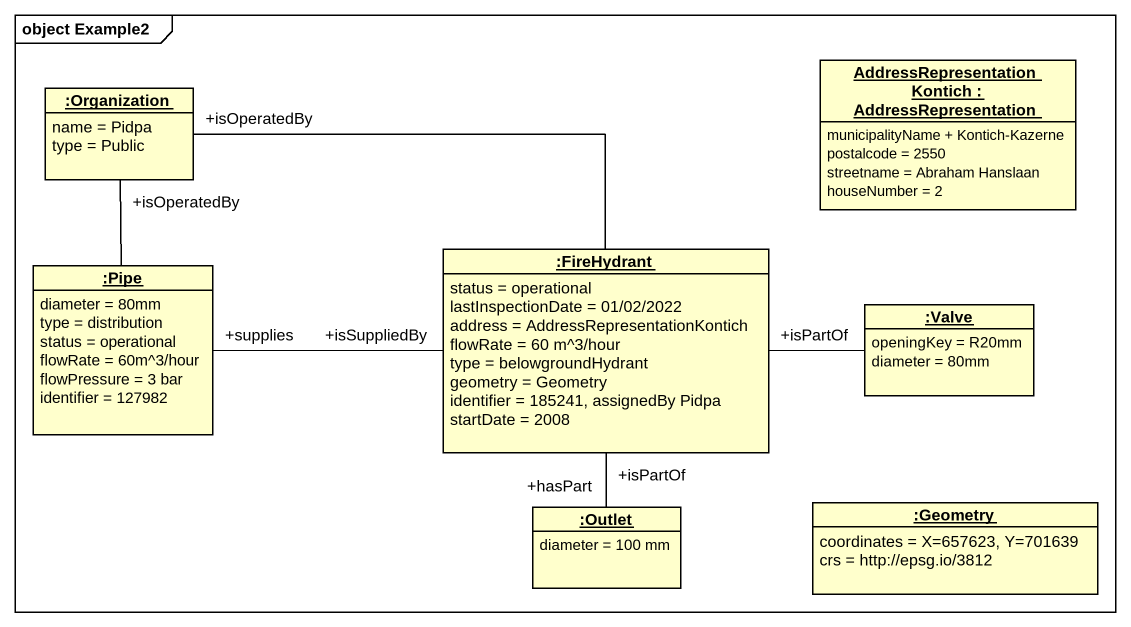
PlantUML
@startuml
mainframe object Example2
hide circle
hide empty members
object "AddressRepresentationKontich : AddressRepresentation" as AddressRepresentationKontich {
  municipalityName + Kontich-Kazerne
  postalcode = 2550
  streetname = Abraham Hanslaan
  houseNumber = 2
}
object ":Organization" as Organization {
  name = Pidpa
  type = Public
}
object ":Pipe" as Pipe {
  diameter = 80mm
  type = distribution
  status = operational
  flowRate = 60m^3/hour
  flowPressure = 3 bar
  identifier = 127982
}
object ":FireHydrant" as FireHydrant {
  status = operational
  lastInspectionDate = 01/02/2022
  address = AddressRepresentationKontich
  flowRate = 60 m^3/hour
  type = belowgroundHydrant
  geometry = Geometry
  identifier = 185241, assignedBy Pidpa
  startDate = 2008
}
object ":Valve" as Valve {
  openingKey = R20mm
  diameter = 80mm
}
object ":Outlet" as Outlet {
  diameter = 100 mm
}
object ":Geometry" as Geometry {
  coordinates = X=657623, Y=701639
  crs = http://epsg.io/3812
}
Pipe -up- "+isOperatedBy" Organization
FireHydrant -left- "+isOperatedBy" Organization
FireHydrant "+isSuppliedBy" -left- "+supplies" Pipe
FireHydrant "+isPartOf" -right- Valve
FireHydrant "+isPartOf" -- "+hasPart" Outlet
@enduml
